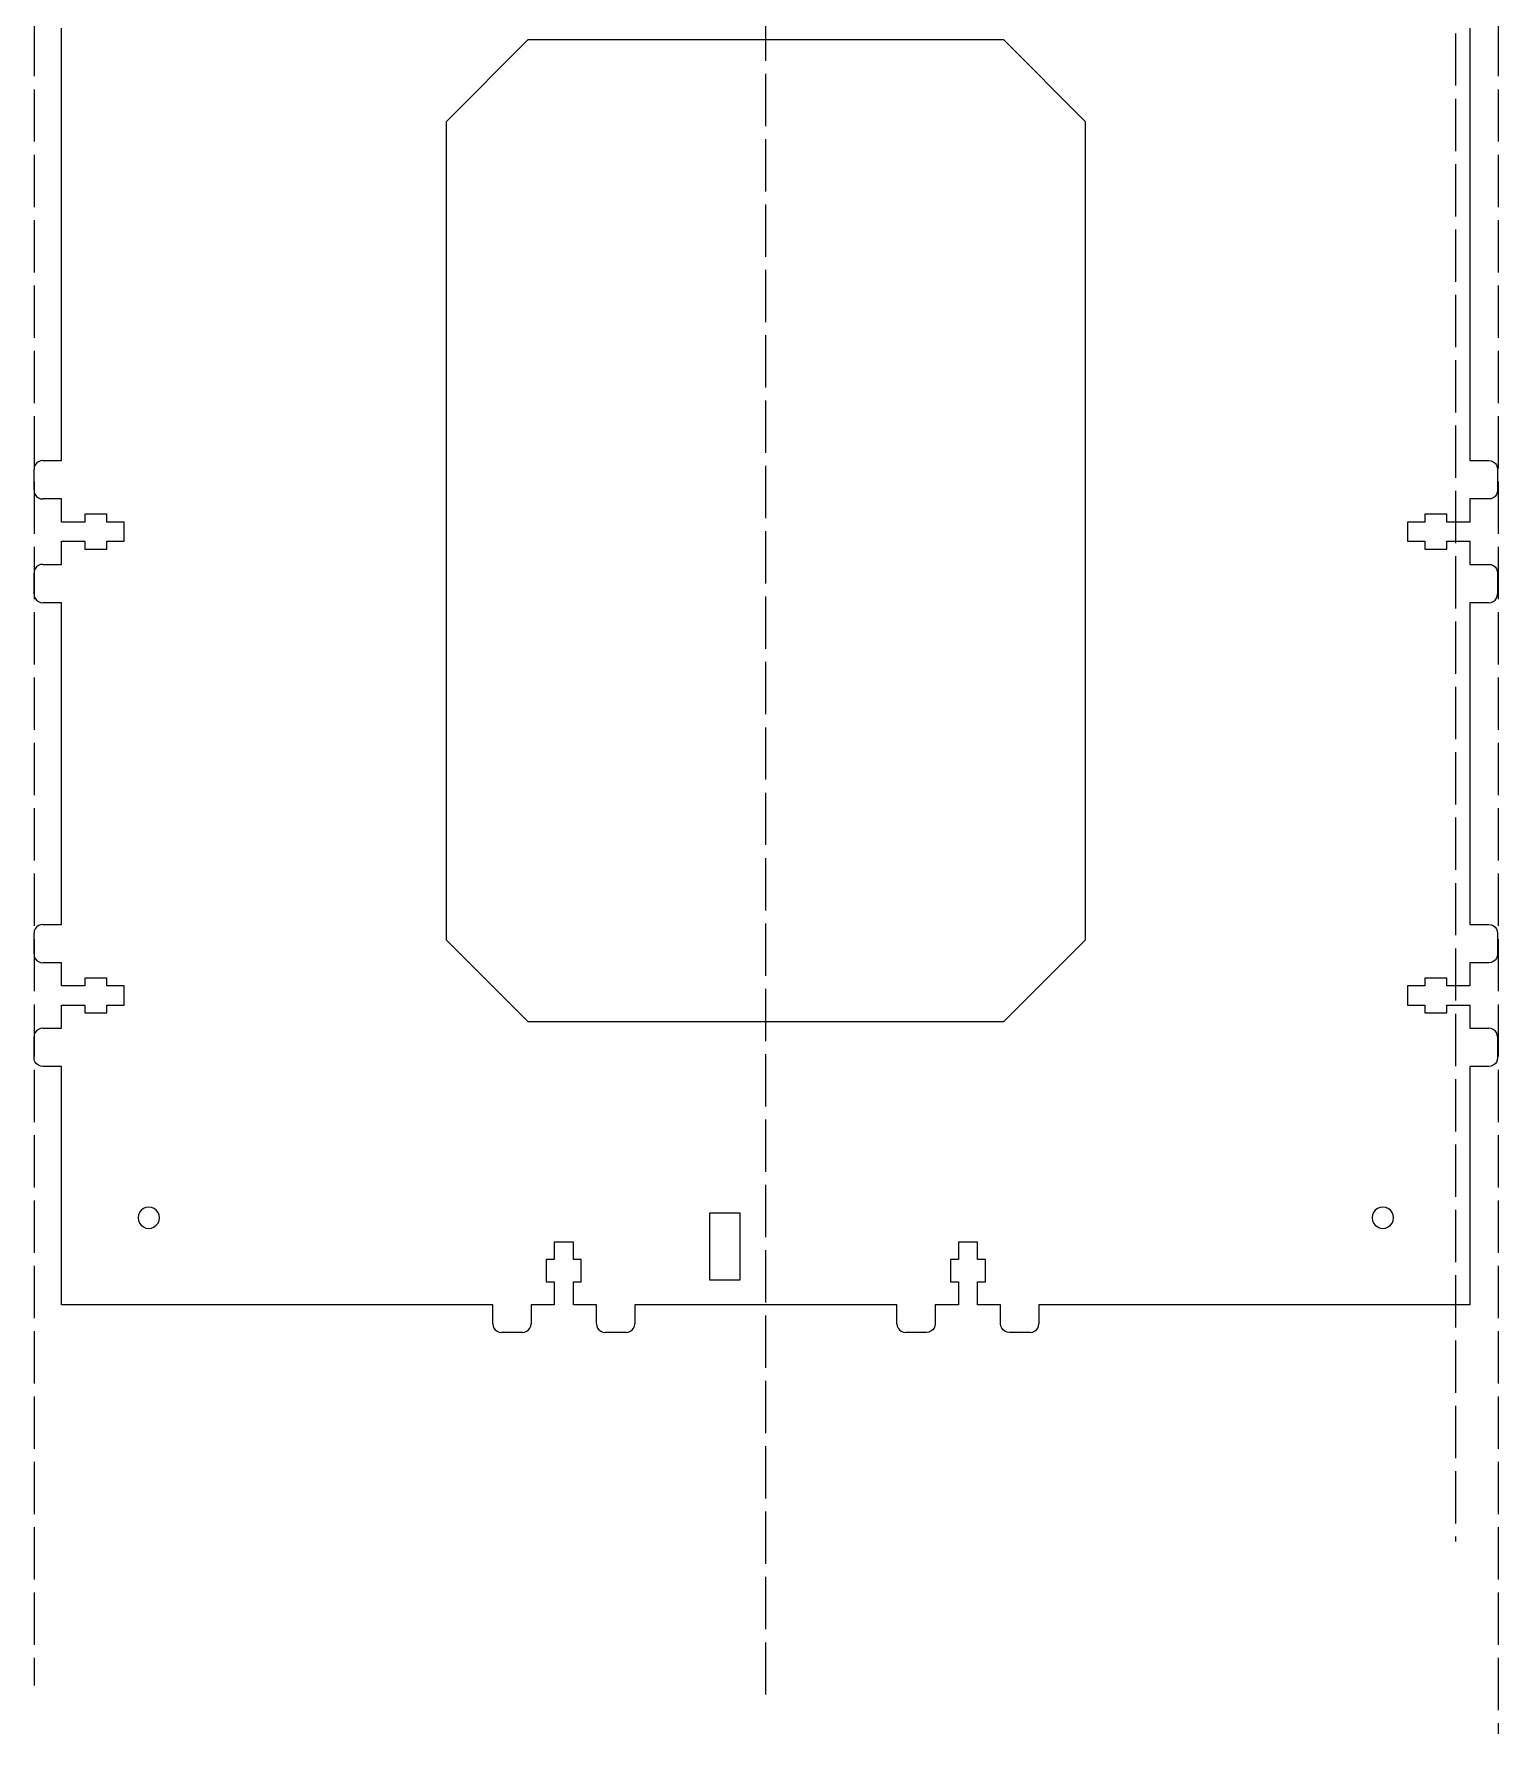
# Model space of a CAD drawing. Header units: inches. Extents: x 5 to 577, y -309 to 439.
# Drawn here: x 214 to 550.1, y -309.3 to 80.9 of the extents above; entities that cross this region are included whole.
import ezdxf

# ---------------------------------------------------------------- set-up
doc = ezdxf.new("R2010")
doc.units = ezdxf.units.IN
doc.header["$MEASUREMENT"] = 0
doc.linetypes.add('ACAD_ISO02W100', pattern=[15, 12, -3])
doc.layers.add('alignment', color=80, linetype='ACAD_ISO02W100', plot=False)

msp = doc.modelspace()

# ---------------------------------------------------------------- linework, layer by layer
for p, q in [((220.33, -17.04), (220.33, 82.22)), ((543.65, 82.22), (543.65, -17.04)), ((327.39, 79.52), (308.6, 60.74)), ((436.61, 79.52), (327.39, 79.52)), ((455.4, 60.74), (436.61, 79.52)), ((308.6, 60.75), (308.6, -127)), ((455.4, -127), (455.4, 60.74)), ((214.05, -18.52), (213.98, -19.04)), ((213.98, -23.84), (213.98, -19.04)), ((214.25, -18.04), (214.05, -18.52)), ((214.56, -17.63), (214.25, -18.04)), ((214.98, -17.31), (214.56, -17.63)), ((215.46, -17.11), (214.98, -17.31)), ((215.98, -17.04), (215.46, -17.11)), ((215.98, -17.04), (220.33, -17.04)), ((543.65, -17.04), (548, -17.04)), ((548, -17.04), (548.52, -17.11)), ((548.52, -17.11), (549, -17.31)), ((549, -17.31), (549.41, -17.63)), ((549.41, -17.63), (549.73, -18.04)), ((549.73, -18.04), (549.93, -18.52)), ((549.93, -18.52), (550, -19.04)), ((550, -19.04), (550, -23.84)), ((213.98, -23.84), (214.05, -24.36)), ((214.05, -24.36), (214.25, -24.84)), ((214.25, -24.84), (214.56, -25.26)), ((214.56, -25.26), (214.98, -25.57)), ((214.98, -25.57), (215.46, -25.77)), ((215.46, -25.77), (215.98, -25.84)), ((220.33, -25.84), (215.98, -25.84)), ((220.33, -31.14), (220.33, -25.84)), ((543.65, -25.84), (543.65, -31.14)), ((548, -25.84), (543.65, -25.84)), ((548.52, -25.77), (548, -25.84)), ((549, -25.57), (548.52, -25.77)), ((549.41, -25.26), (549, -25.57)), ((549.73, -24.84), (549.41, -25.26)), ((549.93, -24.36), (549.73, -24.84)), ((550, -23.84), (549.93, -24.36)), ((225.63, -31.14), (220.33, -31.14)), ((225.63, -29.34), (225.63, -31.14)), ((230.73, -29.34), (225.63, -29.34)), ((230.73, -31.14), (230.73, -29.34)), ((234.68, -31.14), (230.73, -31.14)), ((234.68, -35.54), (234.68, -31.14)), ((529.3, -31.14), (529.3, -35.54)), ((533.25, -31.14), (529.3, -31.14)), ((538.35, -29.34), (533.25, -29.34)), ((533.25, -29.34), (533.25, -31.14)), ((538.35, -31.14), (538.35, -29.34)), ((543.65, -31.14), (538.35, -31.14)), ((220.33, -35.54), (225.63, -35.54)), ((220.33, -40.84), (220.33, -35.54)), ((225.63, -35.54), (225.63, -37.34)), ((225.63, -37.34), (230.73, -37.34)), ((230.73, -35.54), (234.68, -35.54)), ((230.73, -37.34), (230.73, -35.54)), ((529.3, -35.54), (533.25, -35.54)), ((533.25, -35.54), (533.25, -37.34)), ((533.25, -37.34), (538.35, -37.34)), ((538.35, -35.54), (543.65, -35.54)), ((538.35, -37.34), (538.35, -35.54)), ((543.65, -35.54), (543.65, -40.84)), ((214.05, -42.32), (213.98, -42.84)), ((213.98, -47.64), (213.98, -42.84)), ((214.25, -41.84), (214.05, -42.32)), ((214.56, -41.43), (214.25, -41.84)), ((214.98, -41.11), (214.56, -41.43)), ((215.46, -40.91), (214.98, -41.11)), ((215.98, -40.84), (215.46, -40.91)), ((215.98, -40.84), (220.33, -40.84)), ((543.65, -40.84), (548, -40.84)), ((548, -40.84), (548.52, -40.91)), ((548.52, -40.91), (549, -41.11)), ((549, -41.11), (549.41, -41.43)), ((549.41, -41.43), (549.73, -41.84)), ((549.73, -41.84), (549.93, -42.32)), ((549.93, -42.32), (550, -42.84)), ((550, -42.84), (550, -47.64)), ((213.98, -47.64), (214.05, -48.16)), ((214.05, -48.16), (214.25, -48.64)), ((214.25, -48.64), (214.56, -49.06)), ((214.56, -49.06), (214.98, -49.37)), ((214.98, -49.37), (215.46, -49.57)), ((215.46, -49.57), (215.98, -49.64)), ((220.33, -49.64), (215.98, -49.64)), ((220.33, -123.49), (220.33, -49.64)), ((543.65, -49.64), (543.65, -123.49)), ((548, -49.64), (543.65, -49.64)), ((548, -49.64), (548.52, -49.57)), ((548.52, -49.57), (549, -49.37)), ((549, -49.37), (549.41, -49.06)), ((549.41, -49.06), (549.73, -48.64)), ((549.73, -48.64), (549.93, -48.16)), ((549.93, -48.16), (550, -47.64)), ((214.25, -124.49), (214.05, -124.97)), ((214.56, -124.08), (214.25, -124.49)), ((214.98, -123.76), (214.56, -124.08)), ((215.46, -123.56), (214.98, -123.76)), ((215.98, -123.49), (215.46, -123.56)), ((215.98, -123.49), (220.33, -123.49)), ((543.65, -123.49), (548, -123.49)), ((548, -123.49), (548.52, -123.56)), ((548.52, -123.56), (549, -123.76)), ((549, -123.76), (549.41, -124.08)), ((549.41, -124.08), (549.73, -124.49)), ((549.73, -124.49), (549.93, -124.97)), ((214.05, -124.97), (213.98, -125.49)), ((213.98, -130.29), (213.98, -125.49)), ((308.6, -127), (327.39, -145.79)), ((436.61, -145.79), (455.4, -127)), ((549.93, -124.97), (550, -125.49)), ((550, -125.49), (550, -130.29)), ((213.98, -130.29), (214.05, -130.81)), ((214.05, -130.81), (214.25, -131.29)), ((214.25, -131.29), (214.56, -131.71)), ((214.56, -131.71), (214.98, -132.02)), ((214.98, -132.02), (215.46, -132.22)), ((215.46, -132.22), (215.98, -132.29)), ((220.33, -132.29), (215.98, -132.29)), ((220.33, -137.59), (220.33, -132.29)), ((543.65, -132.29), (543.65, -137.59)), ((548, -132.29), (543.65, -132.29)), ((548.52, -132.22), (548, -132.29)), ((549, -132.02), (548.52, -132.22)), ((549.41, -131.71), (549, -132.02)), ((549.73, -131.29), (549.41, -131.71)), ((549.93, -130.81), (549.73, -131.29)), ((550, -130.29), (549.93, -130.81)), ((230.73, -135.79), (225.63, -135.79)), ((225.63, -135.79), (225.63, -137.59)), ((230.73, -137.59), (230.73, -135.79)), ((538.35, -135.79), (533.25, -135.79)), ((533.25, -135.79), (533.25, -137.59)), ((538.35, -137.59), (538.35, -135.79)), ((225.63, -137.59), (220.33, -137.59)), ((234.68, -137.59), (230.73, -137.59)), ((234.68, -141.99), (234.68, -137.59)), ((533.25, -137.59), (529.3, -137.59)), ((529.3, -137.59), (529.3, -141.99)), ((543.65, -137.59), (538.35, -137.59)), ((220.33, -141.99), (225.63, -141.99)), ((220.33, -147.29), (220.33, -141.99)), ((225.63, -141.99), (225.63, -143.79)), ((225.63, -143.79), (230.73, -143.79)), ((230.73, -143.79), (230.73, -141.99)), ((230.73, -141.99), (234.68, -141.99)), ((529.3, -141.99), (533.25, -141.99)), ((533.25, -141.99), (533.25, -143.79)), ((533.25, -143.79), (538.35, -143.79)), ((538.35, -141.99), (543.65, -141.99)), ((538.35, -143.79), (538.35, -141.99)), ((543.65, -141.99), (543.65, -147.29)), ((214.56, -147.88), (214.25, -148.29)), ((214.98, -147.56), (214.56, -147.88)), ((215.46, -147.36), (214.98, -147.56)), ((215.98, -147.29), (215.46, -147.36)), ((215.98, -147.29), (220.33, -147.29)), ((327.39, -145.79), (436.61, -145.79)), ((543.65, -147.29), (548, -147.29)), ((548.52, -147.36), (548, -147.29)), ((549, -147.56), (548.52, -147.36)), ((549.41, -147.88), (549, -147.56)), ((549.73, -148.29), (549.41, -147.88)), ((214.05, -148.77), (213.98, -149.29)), ((213.98, -154.09), (213.98, -149.29)), ((214.25, -148.29), (214.05, -148.77)), ((549.93, -148.77), (549.73, -148.29)), ((550, -149.29), (549.93, -148.77)), ((550, -149.29), (550, -154.09)), ((214.05, -154.61), (213.98, -154.09)), ((214.25, -155.09), (214.05, -154.61)), ((214.56, -155.51), (214.25, -155.09)), ((214.98, -155.82), (214.56, -155.51)), ((215.46, -156.02), (214.98, -155.82)), ((215.98, -156.09), (215.46, -156.02)), ((548.52, -156.02), (548, -156.09)), ((549, -155.82), (548.52, -156.02)), ((549.41, -155.51), (549, -155.82)), ((549.73, -155.09), (549.41, -155.51)), ((549.93, -154.61), (549.73, -155.09)), ((550, -154.09), (549.93, -154.61)), ((220.33, -156.09), (215.98, -156.09)), ((220.33, -210.79), (220.33, -156.09)), ((543.65, -156.09), (543.65, -210.79)), ((548, -156.09), (543.65, -156.09)), ((237.96, -190.16), (237.88, -190.79)), ((237.88, -190.79), (237.96, -191.43)), ((238.21, -189.57), (237.96, -190.16)), ((238.59, -189.06), (238.21, -189.57)), ((239.1, -188.67), (238.59, -189.06)), ((239.69, -188.42), (239.1, -188.67)), ((240.33, -188.34), (239.69, -188.42)), ((240.96, -188.42), (240.33, -188.34)), ((241.55, -188.67), (240.96, -188.42)), ((242.06, -189.06), (241.55, -188.67)), ((242.45, -189.57), (242.06, -189.06)), ((242.69, -190.16), (242.45, -189.57)), ((242.78, -190.79), (242.69, -190.16)), ((242.69, -191.43), (242.78, -190.79)), ((369.15, -205.09), (369.15, -189.69)), ((369.15, -189.69), (376.05, -189.69)), ((376.05, -189.69), (376.05, -205.09)), ((521.28, -190.16), (521.2, -190.79)), ((521.2, -190.79), (521.28, -191.43)), ((521.53, -189.57), (521.28, -190.16)), ((521.92, -189.06), (521.53, -189.57)), ((522.43, -188.67), (521.92, -189.06)), ((523.02, -188.42), (522.43, -188.67)), ((523.65, -188.34), (523.02, -188.42)), ((524.28, -188.42), (523.65, -188.34)), ((524.88, -188.67), (524.28, -188.42)), ((525.38, -189.06), (524.88, -188.67)), ((525.77, -189.57), (525.38, -189.06)), ((526.02, -190.16), (525.77, -189.57)), ((526.1, -190.79), (526.02, -190.16)), ((526.02, -191.43), (526.1, -190.79)), ((237.96, -191.43), (238.21, -192.02)), ((238.21, -192.02), (238.59, -192.52)), ((238.59, -192.52), (239.1, -192.91)), ((239.1, -192.91), (239.69, -193.16)), ((239.69, -193.16), (240.33, -193.24)), ((240.33, -193.24), (240.96, -193.16)), ((240.96, -193.16), (241.55, -192.91)), ((241.55, -192.91), (242.06, -192.52)), ((242.06, -192.52), (242.45, -192.02)), ((242.45, -192.02), (242.69, -191.43)), ((521.28, -191.43), (521.53, -192.02)), ((521.53, -192.02), (521.92, -192.52)), ((521.92, -192.52), (522.43, -192.91)), ((522.43, -192.91), (523.02, -193.16)), ((523.02, -193.16), (523.65, -193.24)), ((523.65, -193.24), (524.28, -193.16)), ((524.28, -193.16), (524.88, -192.91)), ((524.88, -192.91), (525.38, -192.52)), ((525.38, -192.52), (525.77, -192.02)), ((525.77, -192.02), (526.02, -191.43)), ((333.4, -196.44), (333.4, -200.39)), ((337.8, -196.44), (333.4, -196.44)), ((337.8, -200.39), (337.8, -196.44)), ((426.2, -196.44), (426.2, -200.39)), ((430.6, -196.44), (426.2, -196.44)), ((430.6, -200.39), (430.6, -196.44)), ((331.6, -200.39), (331.6, -205.49)), ((333.4, -200.39), (331.6, -200.39)), ((339.6, -200.39), (337.8, -200.39)), ((339.6, -205.49), (339.6, -200.39)), ((424.4, -200.39), (424.4, -205.49)), ((426.2, -200.39), (424.4, -200.39)), ((432.4, -200.39), (430.6, -200.39)), ((432.4, -205.49), (432.4, -200.39)), ((331.6, -205.49), (333.4, -205.49)), ((333.4, -205.49), (333.4, -210.79)), ((337.8, -205.49), (339.6, -205.49)), ((337.8, -210.79), (337.8, -205.49)), ((376.05, -205.09), (369.15, -205.09)), ((424.4, -205.49), (426.2, -205.49)), ((426.2, -205.49), (426.2, -210.79)), ((430.6, -205.49), (432.4, -205.49)), ((430.6, -210.79), (430.6, -205.49)), ((319.3, -210.79), (220.33, -210.79)), ((319.3, -215.14), (319.3, -210.79)), ((328.1, -210.79), (328.1, -215.14)), ((333.4, -210.79), (328.1, -210.79)), ((343.1, -210.79), (337.8, -210.79)), ((343.1, -215.14), (343.1, -210.79)), ((351.9, -210.79), (351.9, -215.14)), ((412.1, -210.79), (351.9, -210.79)), ((412.1, -215.14), (412.1, -210.79)), ((426.2, -210.79), (420.9, -210.79)), ((420.9, -210.79), (420.9, -215.14)), ((435.9, -210.79), (430.6, -210.79)), ((435.9, -215.14), (435.9, -210.79)), ((543.65, -210.79), (444.7, -210.79)), ((444.7, -210.79), (444.7, -215.14)), ((319.3, -215.14), (319.37, -215.66)), ((319.37, -215.66), (319.57, -216.14)), ((319.57, -216.14), (319.89, -216.56)), ((319.89, -216.56), (320.3, -216.87)), ((320.3, -216.87), (320.78, -217.07)), ((320.78, -217.07), (321.3, -217.14)), ((326.1, -217.14), (321.3, -217.14)), ((326.1, -217.14), (326.62, -217.07)), ((326.62, -217.07), (327.1, -216.87)), ((327.1, -216.87), (327.51, -216.56)), ((327.51, -216.56), (327.83, -216.14)), ((327.83, -216.14), (328.03, -215.66)), ((328.03, -215.66), (328.1, -215.14)), ((343.1, -215.14), (343.17, -215.66)), ((343.17, -215.66), (343.37, -216.14)), ((343.37, -216.14), (343.69, -216.56)), ((343.69, -216.56), (344.1, -216.87)), ((344.1, -216.87), (344.58, -217.07)), ((344.58, -217.07), (345.1, -217.14)), ((349.9, -217.14), (345.1, -217.14)), ((349.9, -217.14), (350.42, -217.07)), ((350.42, -217.07), (350.9, -216.87)), ((350.9, -216.87), (351.31, -216.56)), ((351.31, -216.56), (351.63, -216.14)), ((351.63, -216.14), (351.83, -215.66)), ((351.83, -215.66), (351.9, -215.14)), ((412.1, -215.14), (412.17, -215.66)), ((412.17, -215.66), (412.37, -216.14)), ((412.37, -216.14), (412.69, -216.56)), ((412.69, -216.56), (413.1, -216.87)), ((413.1, -216.87), (413.58, -217.07)), ((413.58, -217.07), (414.1, -217.14)), ((418.9, -217.14), (414.1, -217.14)), ((419.42, -217.07), (418.9, -217.14)), ((419.9, -216.87), (419.42, -217.07)), ((420.31, -216.56), (419.9, -216.87)), ((420.63, -216.14), (420.31, -216.56)), ((420.83, -215.66), (420.63, -216.14)), ((420.9, -215.14), (420.83, -215.66)), ((435.97, -215.66), (435.9, -215.14)), ((436.17, -216.14), (435.97, -215.66)), ((436.49, -216.56), (436.17, -216.14)), ((436.9, -216.87), (436.49, -216.56)), ((437.38, -217.07), (436.9, -216.87)), ((437.9, -217.14), (437.38, -217.07)), ((442.7, -217.14), (437.9, -217.14)), ((442.7, -217.14), (443.22, -217.07)), ((443.22, -217.07), (443.7, -216.87)), ((443.7, -216.87), (444.11, -216.56)), ((444.11, -216.56), (444.43, -216.14)), ((444.43, -216.14), (444.63, -215.66)), ((444.63, -215.66), (444.7, -215.14))]:
    msp.add_line(p, q)
at = {"layer": 'alignment'}
for p, q in [((382, -300.25), (382, 439.4)), ((540.34, 216.02), (540.34, -265.12)), ((214, 203.17), (214, -298.12)), ((550.09, 203.17), (550.09, -309.28))]:
    msp.add_line(p, q, dxfattribs=at)

doc.saveas('drawing.dxf')
